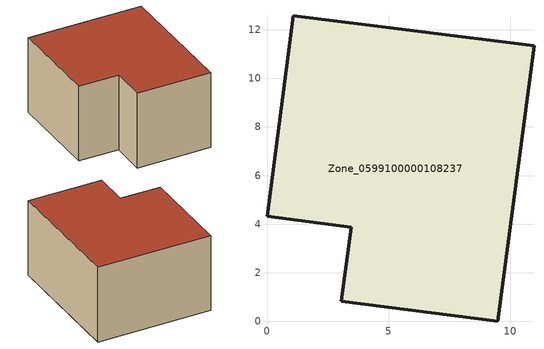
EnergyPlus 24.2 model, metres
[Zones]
Zone_0599100000108237
 floor ground (C_G): 10.98,11.34 9.49,0 3.04,0.83 3.46,3.88 0,4.33 1.08,12.58 z0
 wall outside (C_F): 9.49,0 10.98,11.34 1.08,12.58 0,4.33 3.46,3.88 3.04,0.83 9.49,0 z0:6.74
 roof outside (C_R): 3.04,0.83 9.49,0 10.98,11.34 1.08,12.58 0,4.33 3.46,3.88 z6.74
[BUILDING]
Pand.0599100000108237: North Axis=0; Terrain=City; Loads Convergence Tolerance Value=0.04; Temperature Convergence Tolerance Value=0.4; Solar Distribution=FullExterior; Maximum Number of Warmup Days=25; Minimum Number of Warmup Days=1
[Site:Location]
Rotterdam.The.Hague.AP_ZH_NLD Design_Conditions: Latitude=51.96; Longitude=4.45; Time Zone=1; Elevation=-4.5
[SITE:GROUNDTEMPERATURE:BUILDINGSURFACE]
18, 18, 18, 18, 18, 18, 18, 18, 18, 18, 18, 18
[MATERIAL] Thermal Absorptance=0.9; Solar Absorptance=0.7; Visible Absorptance=0.7
Name | Roughness | Thickness | Conductivity | Density | Specific Heat
G.TC.1965-1974 | MediumSmooth | 0.15 | 0.882353 | 540 | 1210
F.TC.1965-1974 | Rough | 0.3 | 0.697674 | 1920 | 840
R.TC.1965-1974 | MediumRough | 0.2 | 0.232558 | 1500 | 1000
[CONSTRUCTION]
C_G: G.TC.1965-1974
C_F: F.TC.1965-1974
C_R: R.TC.1965-1974
[ZONE]
Zone_0599100000108237: Type=1; Multiplier=1; Ceiling Height=Autocalculate; Volume=Autocalculate; Floor Area=autocalculate; Part of Total Floor Area=Yes
[ZONEINFILTRATION:DESIGNFLOWRATE]
Infil_Zone_0599100000108237: Zone or ZoneList or Space or SpaceList=Zone_0599100000108237; Schedule=AlwaysOn; Design Flow Rate Calculation Method=Flow/Area; Flow Rate per Floor Area=0.003; Constant Term Coefficient=1; Temperature Term Coefficient=0; Velocity Term Coefficient=0; Velocity Squared Term Coefficient=0
[HVACTEMPLATE:ZONE:IDEALLOADSAIRSYSTEM]
Zone_0599100000108237: Maximum Heating Supply Air Temperature=50; Minimum Cooling Supply Air Temperature=13; Maximum Heating Supply Air Humidity Ratio=0.0156; Minimum Cooling Supply Air Humidity Ratio=0.0077; Heating Limit=NoLimit; Cooling Limit=NoLimit; Dehumidification Control Type=ConstantSensibleHeatRatio; Cooling Sensible Heat Ratio=0.7; Dehumidification Setpoint=60; Humidification Control Type=None; Humidification Setpoint=30; Outdoor Air Method=None; Outdoor Air Flow Rate per Person=0.00944; Outdoor Air Flow Rate per Zone Floor Area=0; Outdoor Air Flow Rate per Zone=0; Demand Controlled Ventilation Type=None; Outdoor Air Economizer Type=NoEconomizer; Heat Recovery Type=None; Sensible Heat Recovery Effectiveness=0.7; Latent Heat Recovery Effectiveness=0.65
[ZONECONTROL:THERMOSTAT]
ThermostatControl_Zone_0599100000108237: Zone or ZoneList=Zone_0599100000108237; Control Type Schedule=DualSetpointControlType; Control 1=Thermostat_Zone_0599100000108237; Temperature Difference Between Cutout And Setpoint=0
[THERMOSTATSETPOINT:DUALSETPOINT]
Thermostat_Zone_0599100000108237: Heating Setpoint Temperature Schedule=HeatingSetpoint_Zone_0599100000108237; Cooling Setpoint Temperature Schedule=CoolingSetpoint_Zone_0599100000108237
[SCHEDULE:COMPACT]
HeatingSetpoint_Zone_0599100000108237: Through: 12/31, For: AllDays, Until: 24:00, 21
CoolingSetpoint_Zone_0599100000108237: Through: 12/31, For: AllDays, Until: 24:00, 24
DualSetpointControlType: Through: 12/31, For: AllDays, Until: 24:00, 4
AlwaysOn: Through: 12/31, For: AllDays, Until: 24:00, 1
